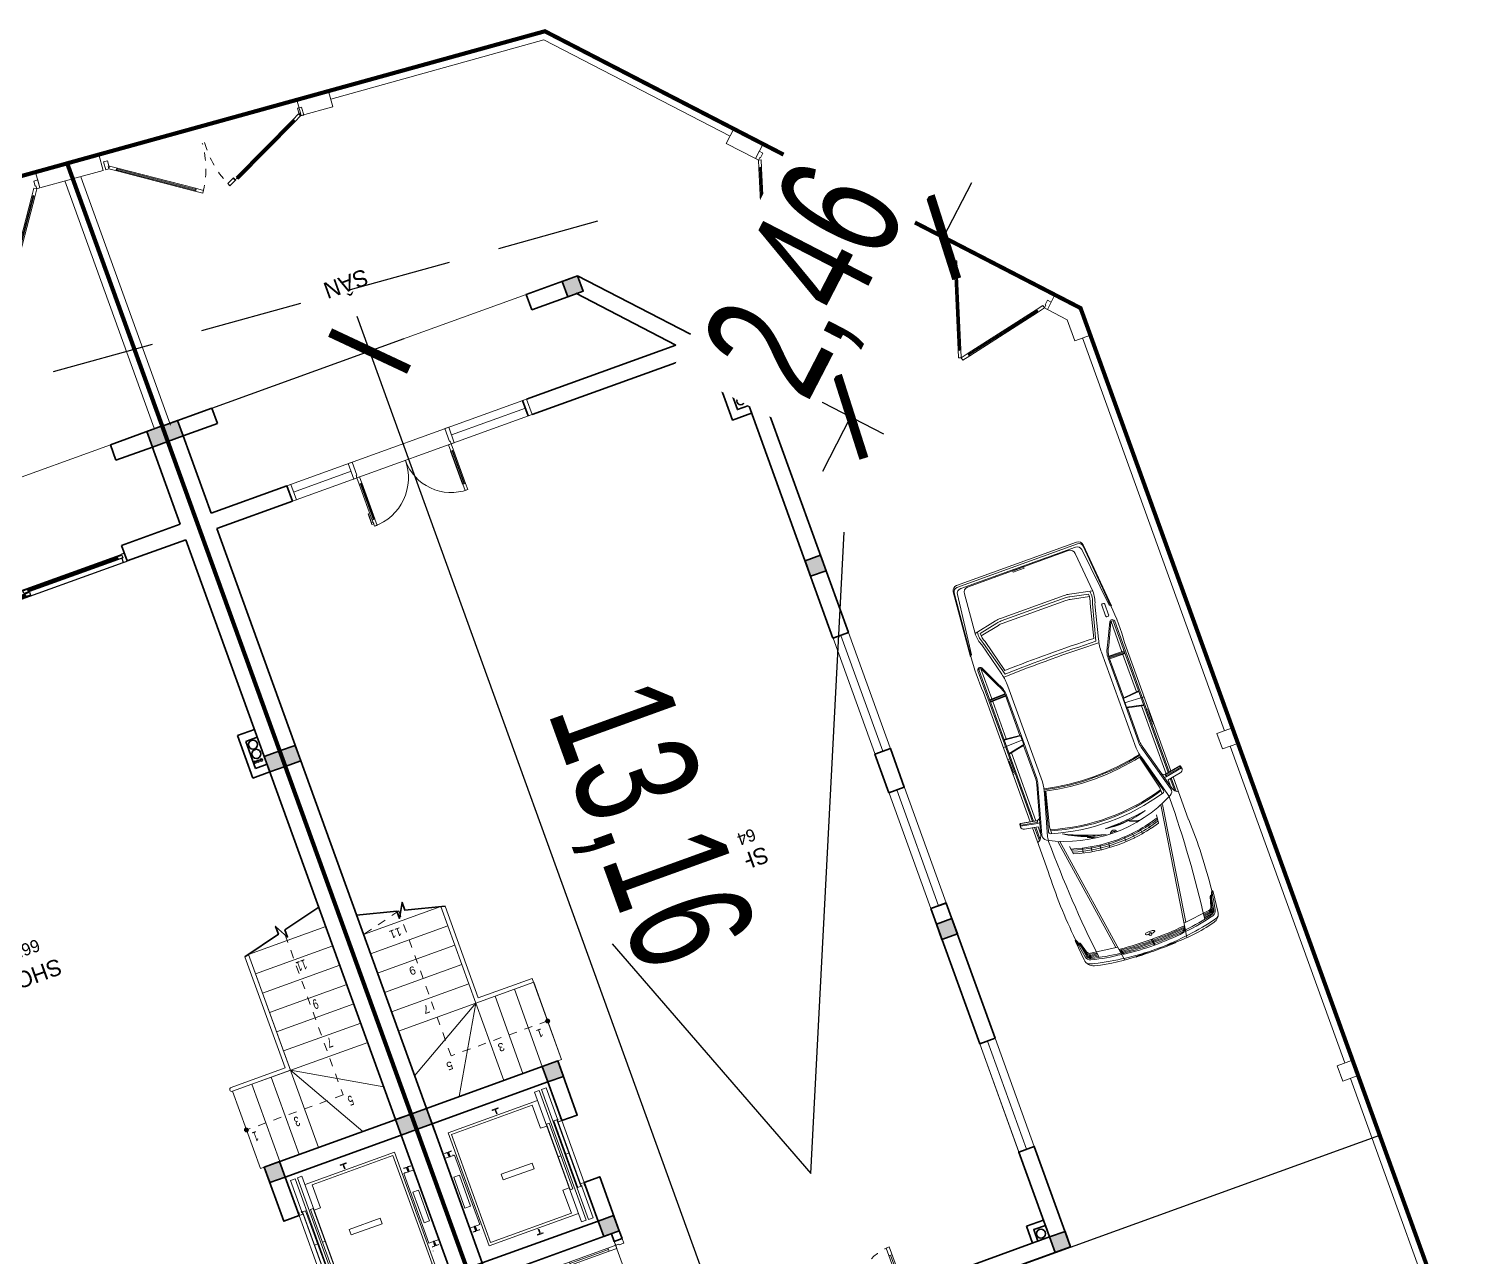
# Model space of a CAD drawing. Header units: metres. Extents: x 568336 to 569219, y 2065964 to 2066430.
# Drawn here: x 568578.45 to 568596.12, y 2066412.78 to 2066427.73 of the extents above; entities that cross this region are included whole.
import ezdxf

# ---------------------------------------------------------------- set-up
doc = ezdxf.new("R2010")
doc.units = ezdxf.units.M
for name, pattern in [('$AUDIT_BAD_LTYPE2', [0]), ('HIDDEN', [0.375, 0.25, -0.125]), ('HIDDEN2', [0.1875, 0.125, -0.0625])]:
    doc.linetypes.add(name, pattern=pattern)
doc.layers.get('0').update_dxf_attribs({"linetype": 'CONTINUOUS'})
doc.layers.get('DEFPOINTS').update_dxf_attribs({"linetype": 'CONTINUOUS'})
for name, color, linetype, lineweight in [('-CONCRETE', 1, 'CONTINUOUS', 35), ('-DIM', 9, 'CONTINUOUS', 13), ('-DOOR', 137, 'CONTINUOUS', 9), ('-HATCH', 8, 'CONTINUOUS', 5), ('-KH', 143, 'CONTINUOUS', 13), ('-LINE1', 7, 'CONTINUOUS', 18), ('-LINE2', 252, 'CONTINUOUS', 9), ('-TEXT', 7, 'CONTINUOUS', 15), ('-WALL', 4, 'CONTINUOUS', 35), ('A-NoiThat', 39, 'CONTINUOUS', 13), ('EC-Thiet bi', 8, 'CONTINUOUS', 25), ('TEXT25', 2, 'CONTINUOUS', 13)]:
    doc.layers.add(name, color=color, linetype=linetype, lineweight=lineweight)
for name, color, linetype in [('-RANH GIOI LO DAT', 12, 'CONTINUOUS'), ('APOLIC', 7, 'CONTINUOUS'), ('RANHGIOI', 2, 'HIDDEN')]:
    doc.layers.add(name, color=color, linetype=linetype)
doc.styles.add('KTHUOC', font='', dxfattribs={"width": 0.8})
doc.styles.add('SVN_AVO_thuong', font='')
doc.styles.add('T1', font='', dxfattribs={"height": 200})
doc.styles.get('KTHUOC').set_extended_font_data('.VnArial NarrowH')
doc.styles.get('SVN_AVO_thuong').set_extended_font_data('SVN-Avo')
doc.styles.get('T1').set_extended_font_data('VNgeometric Light')
doc.dimstyles.new('tien', dxfattribs={"dimscale": 0, "dimtxt": 1.5, "dimasz": 0.75, "dimexe": 0.45, "dimexo": 0, "dimgap": 0.25, "dimtad": 1, "dimzin": 1, "dimtxsty": 'KTHUOC', "dimblk1": 'ARCHTICK', "dimblk2": 'ARCHTICK', "dimsah": 1, "dimcen": 1, "dimdle": 0.45, "dimclrd": 37, "dimclre": 37, "dimclrt": 7, "dimaunit": 1, "dimadec": 0, "dimazin": 0, "dimtfac": 1, "dimtix": 1, "dimtofl": 0, "dimtmove": 2, "dimatfit": 3, "dimldrblk": 'ARCHTICK', "dimfxl": 1, "dimtfill": 1, "dimtolj": 1, "dimtzin": 1, "dimarcsym": 0})

# ---------------------------------------------------------------- blocks, each defined once
blk = doc.blocks.new('X-5M-DH-2-CORE$0$A$C75E80C28')
at = {"layer": '-LINE2', "linetype": 'Continuous', "ltscale": 2}
for p, q in [((-731, -149), (731, -149)), ((-731, -1305), (-731, -149)), ((-557, -112), (-560, -112)), ((-510, -22), (-510, -51)), ((-507, -22), (-510, -22)), ((-510, -109), (-510, -79)), ((-507, -22), (-507, -51)), ((-507, -109), (-507, -79)), ((-456, -57), (-501, -57)), ((-456, -60), (-501, -60)), ((-456, -70), (-501, -70)), ((-456, -73), (-501, -73)), ((-453, -63), (-453, -67)), ((-450, -63), (-450, -67)), ((450, -63), (450, -67)), ((453, -63), (453, -67)), ((456, -57), (501, -57)), ((456, -60), (501, -60)), ((456, -70), (501, -70)), ((456, -73), (501, -73)), ((457, -112), (460, -112)), ((507, -22), (510, -22)), ((507, -22), (507, -51)), ((507, -109), (507, -79)), ((510, -22), (510, -51)), ((510, -109), (510, -79)), ((731, -1305), (731, -149)), ((-700, -179), (700, -179)), ((-700, -1225), (-700, -179)), ((700, -1225), (700, -179)), ((-700, -1225), (-400, -1225)), ((-400, -1305), (-400, -1225)), ((700, -1225), (400, -1225)), ((400, -1305), (400, -1225)), ((840, -1305), (-840, -1305)), ((-840, -1365), (-840, -1305)), ((840, -1365), (-840, -1365)), ((840, -1395), (-840, -1395)), ((-840, -1395), (-840, -1455)), ((430, -1406), (-430, -1406)), ((-430, -1406), (-430, -1446)), ((425, -1309), (-425, -1309)), ((-425, -1343), (-425, -1309)), ((425, -1343), (-425, -1343)), ((0, -1309), (0, -1343)), ((0, -1406), (0, -1446)), ((425, -1343), (425, -1309)), ((430, -1406), (430, -1446)), ((840, -1365), (840, -1305)), ((840, -1395), (840, -1455)), ((-840, -1455), (-435, -1455)), ((-435, -1450), (-435, -1460)), ((-435, -1450), (-400, -1450)), ((-435, -1460), (-425, -1460)), ((-435, -1490), (-435, -1500)), ((-435, -1490), (-425, -1490)), ((-435, -1500), (-400, -1500)), ((-433, -1452), (-433, -1458)), ((-433, -1452), (-402, -1452)), ((-433, -1458), (-425, -1458)), ((-433, -1492), (-433, -1498)), ((-433, -1492), (-425, -1492)), ((-433, -1498), (-402, -1498)), ((430, -1446), (-430, -1446)), ((-425, -1458), (-425, -1460)), ((-425, -1490), (-425, -1492)), ((-402, -1452), (-402, -1498)), ((400, -1450), (-400, -1450)), ((-400, -1450), (-400, -1500)), ((400, -1450), (400, -1500)), ((435, -1450), (400, -1450)), ((435, -1500), (400, -1500)), ((402, -1452), (402, -1498)), ((433, -1452), (402, -1452)), ((433, -1498), (402, -1498)), ((433, -1458), (425, -1458)), ((425, -1458), (425, -1460)), ((435, -1460), (425, -1460)), ((425, -1490), (425, -1492)), ((435, -1490), (425, -1490)), ((433, -1492), (425, -1492)), ((433, -1452), (433, -1458)), ((433, -1492), (433, -1498)), ((435, -1450), (435, -1460)), ((840, -1455), (435, -1455)), ((435, -1490), (435, -1500))]:
    blk.add_line(p, q, dxfattribs=at)
for points in [[(-450, 0), (-450, -130), (450, -130), (450, 0)], [(-200, -29), (200, -29), (200, -101), (-200, -101)], [(-36, -584), (36, -584), (36, -984), (-36, -984)]]:
    blk.add_lwpolyline(points, close=True, dxfattribs=at)
for points in [[(-780, -789), (-751, -789, 0.414214), (-750, -788), (-750, -784), (-750, -780, 0.414214), (-751, -779), (-780, -779, -0.256978), (-784, -782), (-798, -782, -0.414214), (-801, -779), (-804, -749, 0.414214), (-807, -746), (-812, -746), (-812, -784), (-812, -821), (-807, -821, 0.414214), (-804, -818), (-801, -789, -0.414214), (-798, -786), (-784, -786, -0.256978), (-780, -789)], [(780, -789), (751, -789, -0.414214), (750, -788), (750, -784), (750, -780, -0.414214), (751, -779), (780, -779, 0.256978), (784, -782), (798, -782, 0.414214), (801, -779), (804, -749, -0.414214), (807, -746), (812, -746), (812, -784), (812, -821), (807, -821, -0.414214), (804, -818), (801, -789, 0.414214), (798, -786), (784, -786, 0.256978), (780, -789)]]:
    blk.add_lwpolyline(points, format="xyb", dxfattribs=at)
for centre, radius, start, end in [((-501, -51), 9.4, 180, 270), ((-501, -79), 9.4, 90, 180), ((-501, -51), 6.2, 180, 270), ((-501, -79), 6.2, 90, 180), ((-456, -63), 6.2, 0, 90), ((-456, -63), 3, 0, 90), ((-456, -67), 6.2, 270, 0), ((-456, -67), 3, 270, 0), ((456, -63), 6.2, 90, 180), ((456, -67), 6.2, 180, 270), ((456, -63), 3, 90, 180), ((456, -67), 3, 180, 270), ((501, -51), 6.2, 270, 0), ((501, -51), 9.4, 270, 0), ((501, -79), 9.4, 0, 90), ((501, -79), 6.2, 0, 90)]:
    blk.add_arc(centre, radius, start, end, dxfattribs=at)
blk = doc.blocks.new('A$C5C575821')
at = {"layer": '-CONCRETE'}
h = blk.add_hatch(color=256, dxfattribs=at)
h.dxf.hatch_style = 1
h.paths.add_polyline_path([(0, 200), (0, 0), (200, 0), (200, 200)])
blk.add_lwpolyline([(0, 0), (200, 0), (200, 200), (0, 200)], close=True, dxfattribs=at)
blk = doc.blocks.new('A$C3F71457E')
at = {"layer": '-CONCRETE'}
blk.add_lwpolyline([(0, -100), (0, 400), (-1500, 400), (-1500, -1400), (0, -1400), (0, -900), (200, -900), (200, -1600), (-1700, -1600), (-1700, 600), (200, 600), (200, -100), (0, -100)], dxfattribs=at)
at = {"layer": '-LINE1'}
blk.add_line((0, -900), (0, -100), dxfattribs=at)
at = {"layer": '-WALL'}
for p in [(-1700, 400), (0, 400), (-1700, -1600), (0, -1600)]:
    blk.add_blockref('A$C5C575821', p, dxfattribs=at)
at = {"color": 2, "rotation": 90}
blk.add_blockref('X-5M-DH-2-CORE$0$A$C75E80C28', (-1500, -500), dxfattribs=at)
blk = doc.blocks.new('*U43')
at = {"color": 8, "ltscale": 100}
for p, q in [((50, 100), (4969, 100)), ((50, 0), (4969, 0))]:
    blk.add_line(p, q, dxfattribs=at)
at = {"ltscale": 100}
for p, q in [((105, 45), (1245, 45)), ((1245, 10), (105, 10)), ((1315, 90), (2440, 90)), ((2440, 55), (1315, 55)), ((3704, 90), (2580, 90)), ((2580, 55), (3704, 55)), ((4914, 45), (3774, 45)), ((3774, 10), (4914, 10))]:
    blk.add_line(p, q, dxfattribs=at)
for points in [[(50, 100), (0, 100), (0, 0), (50, 0), (50, 10), (35, 10), (35, 45), (50, 45)], [(5019, 0), (4969, 0), (4969, 10), (4984, 10), (4984, 45), (4969, 45), (4969, 100), (5019, 100)]]:
    blk.add_lwpolyline(points, close=True)
for points in [[(105, 32), (95, 32), (95, 22), (105, 22), (105, 10), (35, 10), (35, 45), (105, 45)], [(1245, 90), (1315, 90), (1315, 77), (1305, 77), (1305, 67), (1315, 67), (1315, 55), (1245, 55)], [(1315, 10), (1245, 10), (1245, 22), (1255, 22), (1255, 32), (1245, 32), (1245, 45), (1315, 45)], [(2440, 67), (2450, 67), (2450, 77), (2440, 77), (2440, 90), (2510, 90), (2510, 55), (2440, 55)], [(2580, 67), (2570, 67), (2570, 77), (2580, 77), (2580, 90), (2510, 90), (2510, 55), (2580, 55)], [(3774, 90), (3704, 90), (3704, 77), (3714, 77), (3714, 67), (3704, 67), (3704, 55), (3774, 55)], [(3704, 10), (3774, 10), (3774, 22), (3764, 22), (3764, 32), (3774, 32), (3774, 45), (3704, 45)], [(4914, 32), (4924, 32), (4924, 22), (4914, 22), (4914, 10), (4984, 10), (4984, 45), (4914, 45)]]:
    blk.add_lwpolyline(points, close=True, dxfattribs=at)
at = {"color": 8, "ltscale": 100}
for points in [[(1255, 32), (1255, 22), (95, 22), (95, 32)], [(1305, 67), (1305, 77), (2450, 77), (2450, 67)], [(3714, 67), (3714, 77), (2570, 77), (2570, 67)], [(3764, 32), (3764, 22), (4924, 22), (4924, 32)]]:
    blk.add_lwpolyline(points, close=True, dxfattribs=at)
for points in [[(1822, -65), (1822, -90), (1722, -65), (2022, -65), (1922, -40), (1922, -65)], [(3197, -65), (3197, -90), (3297, -65), (2997, -65), (3097, -40), (3097, -65)]]:
    blk.add_lwpolyline(points)
blk = doc.blocks.new('CONG2')
at = {"layer": '-LINE1', "lineweight": 18}
blk.add_line((257137, -126793), (257137, -126693), dxfattribs=at)
at = {"ltscale": 100}
for p, q in [((255907, -126606), (256397, -125757)), ((256427, -125775), (255937, -126623)), ((256527, -125775), (257017, -126623)), ((257047, -126606), (256557, -125757))]:
    blk.add_line(p, q, dxfattribs=at)
at = {"color": 8, "ltscale": 100}
for points in [[(256412, -125755), (256421, -125760), (255921, -126626), (255912, -126621)], [(256541, -125755), (256533, -125760), (257033, -126626), (257041, -126621)]]:
    blk.add_lwpolyline(points, close=True, dxfattribs=at)
at = {"ltscale": 100}
for points in [[(256477, -125688), (256427, -125775), (256416, -125768), (256421, -125760), (256412, -125755), (256407, -125763), (256397, -125757), (256447, -125671)], [(256477, -125688), (256527, -125775), (256538, -125768), (256533, -125760), (256541, -125755), (256546, -125763), (256557, -125757), (256507, -125671)], [(255917, -126612), (255912, -126621), (255921, -126626), (255926, -126617), (255937, -126623), (255887, -126710), (255857, -126693), (255907, -126606)], [(257036, -126612), (257041, -126621), (257033, -126626), (257028, -126617), (257017, -126623), (257067, -126710), (257097, -126693), (257047, -126606)], [(257087, -126728), (257097, -126728), (257097, -126693), (257137, -126693), (257137, -126793), (257087, -126793)]]:
    blk.add_lwpolyline(points, close=True, dxfattribs=at)
blk = doc.blocks.new('M35-T1')
at = {"layer": '-HATCH', "true_color": 0x8c8896}
h = blk.add_hatch(color=252, dxfattribs=at)
h.dxf.hatch_style = 1
edge = h.paths.add_edge_path()
edge.add_arc((195906, -1223450), 24.6, 0, 360)
at = {"layer": '-CONCRETE'}
for centre, radius in [((194205, -1227622, 0), 13), ((194247, -1227622, 0), 13), ((194285, -1227622, 0), 13), ((194236, -1227713, 0), 55), ((194236, -1227833, 0), 55)]:
    blk.add_circle(centre, radius, dxfattribs=at)
at = {"layer": '-DOOR'}
blk.add_line((194627, -1231855), (200319, -1231855), dxfattribs=at)
at = {"layer": '-KH', "linetype": 'HIDDEN2', "ltscale": 5}
blk.add_lwpolyline([(194656, -1225522), (194656, -1223450), (195882, -1223450)], dxfattribs=at)
at = {"layer": '-KH'}
blk.add_circle((195906, -1223450), 24.6, dxfattribs=at)
at = {"layer": '-LINE1'}
for p, q in [((195156, -1223950), (194579, -1222950)), ((195156, -1222950), (195156, -1225450)), ((195406, -1222950), (195406, -1223950)), ((195656, -1222950), (195656, -1223950)), ((195906, -1222950), (195857, -1222950)), ((195906, -1223950), (195906, -1222950)), ((195156, -1223950), (194156, -1223373)), ((195656, -1223950), (194156, -1223950)), ((195156, -1225450), (195156, -1223950)), ((195156, -1223950), (195906, -1223950)), ((195206, -1225438), (195206, -1224000)), ((195206, -1224000), (195906, -1224000)), ((195156, -1224200), (194156, -1224200)), ((195156, -1224450), (194156, -1224450)), ((195156, -1224700), (194156, -1224700)), ((195156, -1224950), (194156, -1224950)), ((195156, -1225200), (194156, -1225200)), ((195156, -1225450), (194156, -1225450))]:
    blk.add_line(p, q, dxfattribs=at)
for points in [[(194056, -1231863), (194056, -1235062)], [(194363, -1235186), (194413, -1235189)]]:
    blk.add_lwpolyline(points, dxfattribs=at)
at = {"layer": '-LINE1', "ltscale": 10}
blk.add_lwpolyline([(193956, -1235254), (194355, -1235285), (194371, -1235086), (193972, -1235055)], close=True, dxfattribs=at)
at = {"layer": '-LINE1'}
blk.add_arc((195906, -1223975), 25, 270, 90, dxfattribs=at)
at = {"layer": '-RANH GIOI LO DAT', "linetype": 'HIDDEN', "ltscale": 10, "const_width": 50}
blk.add_lwpolyline([(193956, -1235254), (202956, -1235951), (202956, -1215170), (193956, -1215170)], close=True, dxfattribs=at)
at = {"layer": '-WALL'}
for p, q in [((193956, -1218700), (193956, -1231863)), ((194156, -1222950), (194156, -1230455)), ((194376, -1227450), (194156, -1227450)), ((194376, -1228000), (194376, -1227450)), ((194306, -1227900), (194306, -1227550)), ((194306, -1227900), (194156, -1227900)), ((194376, -1228000), (194156, -1228000)), ((194156, -1230455), (194916, -1230455)), ((194916, -1230655), (194916, -1230455)), ((194916, -1230455), (194916, -1230655)), ((194156, -1230655), (194916, -1230655)), ((194156, -1230655), (194156, -1231663)), ((194156, -1231655), (194627, -1231655)), ((193956, -1231855), (194627, -1231855)), ((193956, -1235254), (193956, -1231863))]:
    blk.add_line(p, q, dxfattribs=at)
for points in [[(195206, -1225438), (194730, -1225557), (194730, -1225658), (194637, -1225486), (194637, -1225580), (194156, -1225700)], [(194306, -1227550), (194156, -1227550)], [(194627, -1231855), (194627, -1231655)]]:
    blk.add_lwpolyline(points, dxfattribs=at)
at = {"layer": '-DOOR', "xscale": -0.9999999999999996, "rotation": 355.5804241009333}
blk.add_blockref('CONG2', (460506, -1128585), dxfattribs=at)
at = {"layer": '-WALL', "xscale": -0.9999999999999998, "rotation": 180}
blk.add_blockref('A$C3F71457E', (195657, -1222350), dxfattribs=at)
at = {"layer": '-WALL', "xscale": -0.9999999999999997}
for p in [(194156, -1222950), (194156, -1227650), (194156, -1231855)]:
    blk.add_blockref('A$C5C575821', p, dxfattribs=at)
at = {"layer": 'EC-Thiet bi', "xscale": -0.9999999999999997}
blk.add_blockref('*U43', (199936, -1230555), dxfattribs=at)
at = {"layer": 'DEFPOINTS', "style": 'T1', "width": 0.7}
for s, p in [('5', (194559, -1223414)), ('3', (195261, -1223398)), ('1', (195797, -1223398)), ('7', (194559, -1224164)), ('9', (194563, -1224664)), ('11', (194531, -1225164))]:
    blk.add_text(s, height=120, rotation=0, dxfattribs=at).set_placement(p)
at = {"layer": 'TEXT25'}
for s, height, style, p in [('SHOP', 200, 'SVN_AVO_thuong', (197350, -1226198)), ('66M2', 150, 'T1', (197510, -1226504))]:
    blk.add_text(s, height=height, rotation=0, dxfattribs=dict(at, style=style)).set_placement(p)
blk = doc.blocks.new('*U18')
at = {"linetype": '$AUDIT_BAD_LTYPE2'}
for p, q in [((70, 100), (70, 600)), ((90, 600), (90, 100))]:
    blk.add_line(p, q, dxfattribs=at)
for points in [[(50, 600), (90, 600), (90, 700), (50, 700), (50, 600)], [(50, 603), (50, 100)], [(50, 100), (90, 100), (90, 0), (50, 0), (50, 100)]]:
    blk.add_lwpolyline(points)
for points in [[(118, 495), (118, 664), (90, 664), (90, 636), (113, 636), (113, 495)], [(0, 0), (50, 0), (50, -40), (60, -40), (60, -100), (0, -100)], [(800, 0), (750, 0), (750, -40), (740, -40), (740, -100), (800, -100)]]:
    blk.add_lwpolyline(points, close=True)
at = {"linetype": '$AUDIT_BAD_LTYPE2', "ltscale": 0.3}
blk.add_arc((50, 0), 700, 0, 90, dxfattribs=at)
blk = doc.blocks.new('*U31')
for points in [[(22, 564), (22, 734), (50, 734), (50, 706), (27, 706), (27, 564)], [(0, 0), (50, 0), (50, -40), (60, -40), (60, -246), (0, -246)], [(1599, 0), (1549, 0), (1549, -40), (1539, -40), (1539, -246), (1599, -246)]]:
    blk.add_lwpolyline(points, close=True)
for points in [[(50, 670), (90, 670), (90, 770), (50, 770), (50, 670)], [(50, 673), (50, 100)], [(1549, 629), (1509, 629), (1509, 729), (1549, 729), (1549, 629)], [(1549, 632), (1549, 100)], [(50, 100), (90, 100), (90, 0), (50, 0), (50, 100)], [(1549, 100), (1509, 100), (1509, 0), (1549, 0), (1549, 100)]]:
    blk.add_lwpolyline(points)
at = {"ltscale": 0.3}
for points in [[(820, 0, 0.414214), (50, 770, 0.414214)], [(820, 0, -0.414214), (1549, 729, -0.414214)]]:
    blk.add_lwpolyline(points, format="xyb", dxfattribs=at)
at = {"layer": 'APOLIC', "linetype": '$AUDIT_BAD_LTYPE2'}
for p, q in [((70, 100), (70, 670)), ((90, 670), (90, 100)), ((1509, 629), (1509, 100)), ((1529, 100), (1529, 629))]:
    blk.add_line(p, q, dxfattribs=at)
blk = doc.blocks.new('*U45')
for p, q in [((-1110, 450), (-1150, 450)), ((-1130, 100), (-1130, 450)), ((-90, 450), (-50, 450)), ((-70, 100), (-70, 450)), ((-1110, 100), (-1150, 100)), ((-90, 100), (-50, 100))]:
    blk.add_line(p, q)
for points in [[(-1150, 0), (-1110, 0), (-1110, 550), (-1150, 550)], [(-50, 0), (-90, 0), (-90, 550), (-50, 550)], [(-1200, -200), (-1140, -200), (-1140, -40), (-1150, -40), (-1150, 0), (-1200, 0)], [(0, -200), (-60, -200), (-60, -40), (-50, -40), (-50, 0), (0, 0)]]:
    blk.add_lwpolyline(points, close=True)
at = {"linetype": 'HIDDEN', "ltscale": 0.1}
for centre, start, end in [((-1150, 0), 0, 90), ((-50, 0), 90, 180)]:
    blk.add_arc(centre, 550, start, end, dxfattribs=at)
blk = doc.blocks.new('A$C4E0379A3')
for p, q in [((-3086, 911), (-3652, 911)), ((-3264, 885), (-3090, 885)), ((-3008, 1028), (-3043, 837)), ((-2991, 1024), (-3026, 833)), ((-2996, 1032), (-3002, 1034)), ((-865, 903), (-71, 834)), ((-3250, 871), (-3093, 871)), ((-3188, 842), (-3098, 842)), ((-3038, 828), (-3035, 828)), ((-3021, 842), (-2142, 842)), ((-1960, 842), (-1475, 842)), ((-1476, 871), (-1470, 672)), ((-1464, 871), (-1459, 671)), ((-1453, 871), (-1447, 672)), ((-1442, 842), (-1052, 842)), ((-3585, 436), (-3523, 423)), ((-3623, 216), (-3560, 210)), ((-3607, 327), (-3545, 317)), ((-3632, 105), (-3569, 103)), ((-3632, -105), (-3569, -103)), ((-3623, -216), (-3560, -210)), ((-3607, -327), (-3545, -317)), ((-3585, -436), (-3523, -423)), ((-1476, -871), (-1470, -672)), ((-1464, -871), (-1459, -672)), ((-1453, -871), (-1447, -673)), ((-3250, -871), (-3093, -871)), ((-3188, -842), (-3098, -842)), ((-3008, -1028), (-3043, -837)), ((-2991, -1024), (-3026, -833)), ((-3021, -842), (-2142, -842)), ((-1960, -842), (-1475, -842)), ((-1442, -842), (-1052, -842)), ((-3086, -910), (-3641, -910)), ((-3264, -885), (-3090, -885)), ((-2996, -1032), (-3002, -1034))]:
    blk.add_line(p, q)
for points in [[(-4870, 845, 0.06824), (-4897, 765, 0.051611), (-4988, 0), (-4988, 207, -0.069896), (-4921, 771, -0.32103), (-4812, 866), (-4566, 891, -0.311578), (-4546, 881, -0.311578)], [(-3013, -885), (-1963, -885), (-1063, -885, 0.758852), (-1047, -828), (-1310, -704, 0.14996), (-1459, -658), (-2037, -658), (-2541, -658, 0.077307), (-2612, -669), (-3209, -833, -0.360394), (-3286, -801, -0.242572), (-3286, 801, -0.360655), (-3210, 833), (-2612, 669, 0.077307), (-2541, 658), (-2037, 658), (-1459, 658, 0.137614), (-1310, 704), (-1047, 828, 0.758852), (-1063, 885), (-1963, 885), (-3013, 885)], [(-3015, 871), (-1063, 871, -0.768317), (-1055, 840), (-1319, 716, -0.14228), (-1459, 671), (-1976, 672), (-1984, 666), (-2096, 666), (-2107, 672), (-2541, 672, -0.077278), (-2607, 683), (-3216, 850, -0.231129), (-3277, 911)], [(-3098, 842), (-3068, 1009, -0.322829), (-3030, 1045), (-2992, 1039, -0.422531), (-2986, 1031), (-3024, 825), (-3005, 788)], [(-869, 907, 0.039974), (-1335, 911), (-3008, 911)], [(-4904, 412, -0.043765), (-4839, 789, -0.303464), (-4783, 841), (-4652, 864, -0.018633), (-4546, 881, -0.083909), (-4649, 846), (-4780, 823, 0.304556), (-4822, 785, 0.038587), (-4886, 417)], [(-4844, -684, 0.027873), (-3308, -783, 0.059366), (-3253, -773), (-2747, -635, -0.079464), (-2602, -606), (-1363, -606, -0.06068), (-1199, -626), (-783, -731, 0.120949), (-629, -758), (-123, -715, 0.39497), (-63, -651), (-63, 657, 0.404135), (-125, 721), (-641, 762, 0.112937), (-783, 735), (-1199, 626, -0.06068), (-1363, 606), (-2602, 606, -0.070217), (-2747, 633), (-3253, 775, 0.044809), (-3308, 782, 0.02806), (-4844, 684)], [(-4827, 685), (-4813, 772, -0.131143), (-4795, 818)], [(-4813, 686), (-4800, 771, -0.189017), (-4772, 824)], [(-4805, 428), (-4762, 766, -0.304567), (-4730, 804), (-4609, 838, 0.23887), (-4600, 847), (-4595, 859)], [(-4800, 687), (-4788, 769, -0.304567), (-4737, 829), (-4721, 833)], [(-4787, 688), (-4775, 768, -0.304567), (-4733, 817), (-4613, 850, 0.23887), (-4612, 851), (-4611, 854)], [(-616, 731, 0.13448), (-772, 708), (-1214, 588, -0.016626), (-1214, -587), (-771, -703)], [(-23, 782), (-23, -782, -0.389106), (-71, -834), (-865, -903)], [(-623, 762), (-564, 476, -0.050349), (-558, 411), (-558, -414, -0.051729), (-565, -481), (-623, -757)], [(-3452, 562), (-3554, 551, 0.073531), (-3635, 0, 0.073531), (-3554, -551), (-3452, -562)], [(-3530, -553, -0.073847), (-3612, 0, -0.073847), (-3530, 553, -0.153472)], [(-3506, -555, -0.074177), (-3588, 0, -0.074177), (-3506, 555, -0.153472)], [(-3488, -558, -0.077146), (-3574, 0, -0.077146), (-3488, 558, -0.077146)], [(-3417, 308, 0.045041), (-3467, 93, -0.050749), (-3278, 596, 0.062222), (-3412, 322), (-3425, 317), (-3463, 241)], [(-3303, 545, 0.052375), (-3409, 311), (-3419, 308), (-3467, 214)], [(-2699, 620, 0.107895), (-2700, -620, 0.109161)], [(-2687, 617, 0.107872), (-2688, -617, -0.970081)], [(-1244, 612, -0.017383), (-1244, -612, 9.34877)], [(-759, -677, 0.11132), (-643, -700), (-596, -475, 0.051729), (-590, -414), (-590, 411, 0.050349), (-596, 470), (-644, 704, 0.111864), (-760, 681), (-1172, 574, -0.016174), (-1172, -574), (-759, -677)], [(-676, 703), (-628, 463, -0.050349), (-622, 411), (-622, -414, -0.051729), (-628, -468), (-676, -698)], [(-4914, 6, -0.025368), (-4898, 390, -0.026384)], [(-4870, 6, -0.025968), (-4853, 394, 0.502127), (-4857, 398), (-4908, 388)], [(-4899, 6, -0.025667), (-4883, 393, -0.026384)], [(-4885, 6, -0.02596), (-4867, 396, -0.026384)], [(-4988, 259), (-4994, 259, 0.001921), (-5000, 0)], [(-4988, -259), (-4994, -259, -0.001921), (-5000, 0)], [(-4870, -845, -0.06824), (-4897, -765, -0.051611), (-4988, 0), (-4988, -207, 0.069896), (-4921, -771, 0.32103), (-4812, -866), (-4566, -891, 0.311578), (-4546, -881, 0.311578)], [(-3401, -235, 0.045041), (-3354, -451, -0.050749), (-3398, 84, 0.062222), (-3402, -221), (-3412, -231), (-3449, -323)], [(-3446, -343), (-3402, -237), (-3395, -229, -0.052375), (-3399, 28)], [(-4898, -390, -0.025409), (-4914, -6, -0.026384)], [(-4908, -388), (-4857, -398, 0.502127), (-4853, -394, -0.02601), (-4870, -6, -0.026384)], [(-4883, -393, -0.025709), (-4899, -6, -0.026384)], [(-4867, -396, -0.026002), (-4885, -6, -0.026384)], [(-4906, -412, 0.046101), (-4839, -789, 0.303464), (-4783, -841), (-4652, -864, 0.018633), (-4546, -881, 0.083909), (-4649, -846), (-4780, -823, -0.304556), (-4822, -785, -0.038587), (-4886, -417)], [(-4805, -428), (-4762, -766, 0.304567), (-4730, -804), (-4609, -838, -0.23887), (-4600, -847), (-4595, -859)], [(-4827, -685), (-4813, -772, 0.131143), (-4795, -818)], [(-4813, -686), (-4800, -771, 0.189017), (-4772, -824)], [(-4800, -687), (-4788, -769, 0.304567), (-4737, -829), (-4721, -833)], [(-4787, -688), (-4775, -768, 0.304567), (-4733, -817), (-4613, -850, -0.23887), (-4612, -851), (-4611, -854)], [(-3015, -871), (-1063, -871, 0.768317), (-1055, -840), (-1319, -716, 0.149181), (-1459, -672), (-1976, -672), (-1984, -666), (-2096, -666), (-2107, -672), (-2541, -672, 0.077278), (-2607, -683), (-3216, -850, 0.228236), (-3277, -910)], [(-3098, -842), (-3068, -1009, 0.322829), (-3030, -1045), (-2992, -1039, 0.422531), (-2986, -1031), (-3024, -825), (-3005, -788)], [(-869, -907, -0.041495), (-1348, -910), (-3008, -910)]]:
    blk.add_lwpolyline(points, format="xyb")
for points in [[(-3016, 1043), (-3058, 831), (-3055, 803)], [(-2204, 911), (-2204, 885), (-2394, 885), (-2394, 911)], [(-2225, 911), (-2225, 901), (-2375, 901), (-2375, 911)], [(-2048, 911), (-2037, 658)], [(-2721, 607), (-3148, 713), (-3235, 713)], [(-2107, 672), (-2147, 871)], [(-2096, 666), (-2138, 871)], [(-1984, 666), (-1965, 871)], [(-1976, 672), (-1957, 871)], [(-1442, 871), (-1437, 672)], [(-3355, 654), (-4981, 402)], [(-3358, 675), (-4802, 452)], [(-52, 73), (-81, 73), (-81, -67), (-52, -67)], [(-52, 56), (-64, 56), (-64, -50), (-52, -50)], [(-3355, -654), (-4981, -402)], [(-3358, -675), (-4802, -452)], [(-2721, -607), (-3148, -713), (-3235, -713)], [(-2107, -672), (-2147, -871)], [(-2096, -666), (-2138, -871)], [(-2048, -910), (-2037, -658)], [(-1984, -666), (-1965, -871)], [(-1976, -672), (-1957, -871)], [(-1442, -871), (-1437, -673)], [(-3016, -1043), (-3058, -831), (-3055, -803)], [(-2204, -911), (-2204, -885), (-2394, -885), (-2394, -911)], [(-2225, -911), (-2225, -901), (-2375, -901), (-2375, -911)]]:
    blk.add_lwpolyline(points)
for points in [[(-51, -742), (-51, 742, 0.373826), (-106, 805), (-855, 891), (-873, 911), (-57, 841, -0.383818), (0, 777), (0, -777, -0.383818), (-57, -841), (-873, -911), (-855, -891), (-106, -805, 0.373826)], [(-2720, -616), (-3193, -743, -0.388671), (-3229, -725, -0.143383), (-3230, 726, -0.390953), (-3193, 744), (-2720, 613, 0.106047)], [(-4855, 0, -0.027521), (-4837, 410, 0.543027), (-4844, 416), (-4897, 402, 0.308444), (-4911, 385, 0.028524), (-4934, 0, 0.028524), (-4911, -385, 0.308444), (-4897, -402), (-4844, -416, 0.543027), (-4837, -410, -0.027521)], [(-4788, -1, -0.027754), (-4787, 23, -0.037978), (-4784, 41, -0.078467), (-4777, 56, -0.253942), (-4772, 59, -0.253942), (-4767, 56, -0.078467), (-4761, 41, -0.037978), (-4757, 23, -0.027754), (-4756, -1, -0.027754), (-4757, -26, -0.037978), (-4761, -44, -0.078467), (-4767, -59, -0.253942), (-4772, -62, -0.253942), (-4777, -59, -0.078467), (-4784, -44, -0.037978), (-4787, -26, -0.027754)], [(-964, -803), (-826, -803, -0.414214), (-812, -816), (-812, -830, -0.414214), (-826, -843), (-964, -843, -0.414214), (-978, -830), (-978, -816, -0.414214)]]:
    blk.add_lwpolyline(points, format="xyb", close=True)
blk.add_lwpolyline([(-4934, 6), (-4862, 6), (-4862, -6), (-4934, -6)], close=True)
blk.add_circle((-4790, 0), 18.6)
for centre, radius, start, end in [((-3881, -5392), 6308, 87.9178, 96.0471), ((-3001, 1027), 7.1, 97.391, 169.6732), ((-2998, 1026), 7.1, 349.5958, 77.7177), ((-759, 1), 2540, 163.7108, 196.3207), ((-760, 1), 2524, 163.6221, 196.4284), ((-3036, 835), 7.1, 169.6732, 254.7635), ((-3033, 834), 7.1, 254.7635, 349.5958), ((-76, 782), 52.4, 0, 85.0453), ((-4907, 383), 4.88, 104.8511, 173.4195), ((-3490, 0), 43.4, 283.8142, 76.2369), ((-3490, 0), 27.3, 291.602, 68.4492), ((-4907, -383), 4.88, 186.5805, 255.1489), ((-651, -432), 297, 246.2045, 276.7034), ((-3886, 5391), 6307, 263.9971, 272.2302), ((-3036, -835), 7.1, 105.2365, 190.3268), ((-3033, -834), 7.1, 10.4042, 105.2365), ((-3001, -1027), 7.1, 190.3268, 262.609), ((-2998, -1026), 7.1, 282.2823, 10.4042)]:
    blk.add_arc(centre, radius, start, end)
blk = doc.blocks.new('cong 2 canh')
at = {"ltscale": 100}
for p, q in [((547984, -107651), (547135, -108141)), ((547153, -108172), (548002, -107682)), ((549365, -108172), (548516, -107682)), ((548534, -107651), (549382, -108141))]:
    blk.add_line(p, q, dxfattribs=at)
for points in [[(548103, -107601), (548016, -107651), (548022, -107662), (548031, -107657), (548036, -107666), (548027, -107671), (548034, -107682), (548120, -107632)], [(548447, -107601), (548534, -107651), (548527, -107662), (548519, -107657), (548514, -107666), (548522, -107671), (548516, -107682), (548430, -107632)], [(547147, -108161), (547138, -108166), (547133, -108157), (547142, -108152), (547135, -108141), (547049, -108191), (547066, -108222), (547153, -108172)], [(549371, -108161), (549380, -108166), (549385, -108157), (549376, -108152), (549382, -108141), (549469, -108191), (549451, -108222), (549365, -108172)], [(547059, -108226), (547049, -108226), (547049, -108191), (547009, -108191), (547009, -108291), (547059, -108291)], [(549459, -108226), (549469, -108226), (549469, -108191), (549509, -108191), (549509, -108291), (549459, -108291)]]:
    blk.add_lwpolyline(points, close=True, dxfattribs=at)
at = {"color": 8, "ltscale": 100}
for points in [[(548004, -107666), (547999, -107657), (547133, -108157), (547138, -108166)], [(548514, -107666), (548519, -107657), (549385, -108157), (549380, -108166)]]:
    blk.add_lwpolyline(points, close=True, dxfattribs=at)
at = {"color": 8, "linetype": 'HIDDEN', "ltscale": 10}
for centre, start, end in [((547081, -108191), 0, 30), ((549469, -108191), 150, 180)]:
    blk.add_arc(centre, 1180, start, end, dxfattribs=at)
blk = doc.blocks.new('M36-T1')
at = {"layer": '-HATCH', "true_color": 0x8c8896}
h = blk.add_hatch(color=252, dxfattribs=at)
h.dxf.hatch_style = 1
edge = h.paths.add_edge_path()
edge.add_arc((202727, -1290316), 24.6, 0, 360)
at = {"layer": '-CONCRETE'}
for centre, radius in [((197962, -1285840, 0), 55), ((197952, -1296611), 45), ((197952, -1296731), 45), ((197952, -1296844), 45)]:
    blk.add_circle(centre, radius, dxfattribs=at)
at = {"layer": '-DOOR'}
for p, q in [((197677, -1286865), (197677, -1288265)), ((197677, -1288265), (197677, -1286865)), ((197777, -1286865), (197777, -1288265)), ((197777, -1288265), (197777, -1286865)), ((197876, -1286865), (197876, -1288265)), ((197877, -1288265), (197877, -1286865)), ((197776, -1290015), (197776, -1291515)), ((197676, -1292015), (197676, -1291515)), ((197876, -1292015), (197876, -1291515)), ((197776, -1292015), (197777, -1293515)), ((200395, -1297320), (203495, -1297320)), ((200445, -1297420), (201402, -1297420)), ((202702, -1297420), (203445, -1297420)), ((200395, -1297520), (203495, -1297520))]:
    blk.add_line(p, q, dxfattribs=at)
for points in [[(197876, -1293515), (197876, -1290015), (197676, -1290015), (197676, -1293515)], [(200395, -1297520), (200445, -1297520), (200445, -1297320), (200395, -1297320)], [(203445, -1297520), (203495, -1297520), (203495, -1297320), (203445, -1297320)]]:
    blk.add_lwpolyline(points, close=True, dxfattribs=at)
blk.add_lwpolyline([(199964, -1298720), (204027, -1298720)], dxfattribs=at)
at = {"layer": '-HATCH'}
blk.add_line((202877, -1287516), (202877, -1286716), dxfattribs=at)
at = {"layer": '-KH', "linetype": 'HIDDEN2', "ltscale": 5}
blk.add_line((203977, -1292191), (204477, -1292066), dxfattribs=at)
blk.add_lwpolyline([(202727, -1290316), (203977, -1290316), (203977, -1292191)], dxfattribs=at)
at = {"layer": '-KH'}
blk.add_circle((202727, -1290316), 24.6, dxfattribs=at)
at = {"layer": '-LINE1'}
for p, q in [((202727, -1290816), (202727, -1289816)), ((202727, -1289816), (202727, -1290866)), ((202777, -1289816), (202727, -1289816)), ((202977, -1290816), (202977, -1289816)), ((202977, -1289816), (202977, -1290816)), ((203227, -1290816), (203227, -1289816)), ((203227, -1289816), (203227, -1290816)), ((203477, -1289816), (203477, -1290816)), ((203477, -1290816), (204054, -1289816)), ((203477, -1290816), (204477, -1290239)), ((203477, -1290816), (202727, -1290816)), ((203427, -1290866), (202727, -1290866)), ((203427, -1292054), (203427, -1290866)), ((203477, -1292066), (203477, -1290816))]:
    blk.add_line(p, q, dxfattribs=at)
at = {"layer": '-LINE1', "lineweight": 18}
for p, q in [((203477, -1290816), (204477, -1290816)), ((203477, -1291066), (204477, -1291066)), ((203477, -1291316), (204477, -1291316)), ((203477, -1291566), (204477, -1291566)), ((203477, -1291816), (204477, -1291816)), ((203477, -1292066), (204477, -1292066)), ((204477, -1292316), (204477, -1292316))]:
    blk.add_line(p, q, dxfattribs=at)
at = {"layer": '-LINE1'}
for points in [[(193777, -1282235), (193777, -1286335)], [(193777, -1286535), (193777, -1290635)], [(193777, -1290835), (193777, -1295918)], [(204577, -1301911), (204577, -1298695)], [(196977, -1299687), (198709, -1301558), (201394, -1301765)]]:
    blk.add_lwpolyline(points, dxfattribs=at)
at = {"layer": '-LINE1', "ltscale": 10}
for points in [[(193677, -1286535), (193877, -1286535), (193877, -1286335), (193677, -1286335)], [(193677, -1290835), (193877, -1290835), (193877, -1290635), (193677, -1290635)], [(196779, -1299325), (196632, -1299461), (196904, -1299755), (197050, -1299619)], [(201386, -1301865), (201785, -1301896), (201801, -1301697), (201402, -1301666)], [(204278, -1302089), (204677, -1302120), (204678, -1301920), (204293, -1301890)]]:
    blk.add_lwpolyline(points, close=True, dxfattribs=at)
for points in [[(193877, -1296190), (193877, -1295918), (193677, -1295918), (193677, -1296268)], [(193677, -1296268), (193677, -1296268), (193915, -1296525), (194061, -1296390), (193877, -1296190)]]:
    blk.add_lwpolyline(points, dxfattribs=at)
at = {"layer": '-LINE2'}
blk.add_line((200395, -1297520), (203495, -1297520), dxfattribs=at)
at = {"layer": '-RANH GIOI LO DAT', "linetype": 'HIDDEN', "ltscale": 10, "const_width": 50}
blk.add_lwpolyline([(193677, -1296268), (198662, -1301654), (204677, -1302120), (204677, -1282035), (193677, -1282035)], close=True, dxfattribs=at)
at = {"layer": '-WALL'}
for p, q in [((198952, -1285565), (197677, -1285565)), ((204677, -1298520), (204677, -1285565)), ((198952, -1285765), (197877, -1285765)), ((198027, -1285915), (198027, -1285765)), ((198097, -1285985), (198097, -1285765)), ((198027, -1285915), (197877, -1285915)), ((198097, -1285985), (197877, -1285985)), ((202877, -1287516), (202777, -1287516)), ((202877, -1287616), (202877, -1287516)), ((197677, -1288265), (197677, -1290015)), ((197677, -1288265), (197877, -1288265)), ((197877, -1288265), (197877, -1290015)), ((204477, -1297320), (204477, -1289516)), ((197876, -1290015), (197676, -1290015)), ((197677, -1290015), (197877, -1290015)), ((197876, -1293515), (197676, -1293515)), ((197677, -1293515), (197877, -1293515)), ((197677, -1293515), (197677, -1296967)), ((197877, -1293515), (197877, -1296889)), ((197877, -1296889), (198276, -1297320)), ((197677, -1296967), (199300, -1298720)), ((198276, -1297320), (200395, -1297320)), ((200445, -1297520), (200445, -1297320)), ((203495, -1297320), (204477, -1297320)), ((203495, -1297520), (203495, -1297320)), ((198461, -1297520), (200395, -1297520)), ((198461, -1297520), (199393, -1298527)), ((203495, -1297520), (204477, -1297520)), ((204477, -1298520), (204477, -1297520)), ((199499, -1298521), (199964, -1298521)), ((204034, -1298520), (204477, -1298520)), ((199300, -1298720), (199964, -1298720)), ((204034, -1298720), (204677, -1298720))]:
    blk.add_line(p, q, dxfattribs=at)
at = {"layer": '-WALL', "color": 250}
for p, q in [((197877, -1291515), (197677, -1291515)), ((197877, -1292015), (197677, -1292015))]:
    blk.add_line(p, q, dxfattribs=at)
at = {"layer": '-WALL'}
for points in [[(197877, -1285765), (197877, -1286865), (197677, -1286865), (197677, -1285565)], [(202777, -1287516), (202777, -1287616)], [(203427, -1292054), (203903, -1292173), (203903, -1292274), (203997, -1292102), (203997, -1292196), (204477, -1292316)], [(198124, -1297157), (198124, -1296426), (197877, -1296426)], [(197877, -1296526), (198024, -1296526), (198024, -1297048)], [(199964, -1298720), (199964, -1298519)], [(204034, -1298720), (204034, -1298520)]]:
    blk.add_lwpolyline(points, dxfattribs=at)
for points in [[(197877, -1285915), (197877, -1285765), (198027, -1285765), (198027, -1285915)], [(197677, -1291515), (197877, -1291515), (197877, -1292015), (197677, -1292015)]]:
    blk.add_lwpolyline(points, close=True, dxfattribs=at)
at = {"layer": '-DOOR', "xscale": -1}
for name, p, rotation in [('*U45', (200902, -1285765), 180), ('*U18', (202877, -1287516), 270), ('CONG2', (461507, -1399557), 312.6761816297207)]:
    blk.add_blockref(name, p, dxfattribs=dict(at, rotation=rotation))
at = {"layer": '-DOOR', "xscale": -0.8130081300813009, "yscale": 0.8130081300813008, "zscale": 0.8130081300813009, "rotation": 359.9999999999991}
blk.add_blockref('*U31', (202702, -1297320), dxfattribs=at)
at = {"layer": '-DOOR', "rotation": 312.8985636058131}
blk.add_blockref('CONG2', (114555, -1024717), dxfattribs=at)
at = {"layer": '-LINE1', "rotation": 355.574745221842}
blk.add_blockref('cong 2 canh', (-335261, -1151619), dxfattribs=at)
at = {"layer": '-WALL'}
for p in [(197677, -1285765), (197677, -1289815), (197677, -1294516), (204477, -1294515), (197677, -1296967), (199300, -1298720), (204477, -1298720)]:
    blk.add_blockref('A$C5C575821', p, dxfattribs=at)
at = {"layer": '-WALL', "rotation": 180}
blk.add_blockref('A$C3F71457E', (202977, -1289216), dxfattribs=at)
at = {"layer": 'A-NoiThat', "rotation": 270}
blk.add_blockref('A$C4E0379A3', (195468, -1293605), dxfattribs=at)
at = {"layer": '-TEXT', "style": 'T1'}
for s, p in [('1', (202829, -1290258)), ('3', (203329, -1290258)), ('5', (203997, -1290258)), ('7', (204029, -1291001)), ('9', (204029, -1291501)), ('11', (204029, -1292001))]:
    blk.add_text(s, height=100, rotation=360, dxfattribs=at).set_placement(p)
at = {"layer": 'TEXT25'}
for s, height, rotation, style, p in [('SHOP', 200, 0, 'SVN_AVO_thuong', (199517, -1291420)), ('64 M2', 150, 360, 'T1', (199579, -1291673)), ('SÂN', 200, 0, 'SVN_AVO_thuong', (201709, -1299687))]:
    blk.add_text(s, height=height, rotation=rotation, dxfattribs=dict(at, style=style)).set_placement(p)
blk = doc.blocks.new('_ArchTick')
at = {"color": 0, "linetype": 'ByBlock', "const_width": 0.15}
blk.add_lwpolyline([(-0.5, -0.5), (0.5, 0.5)], dxfattribs=at)
blk = doc.blocks.new('*D197')
at = {"color": 37, "lineweight": -2, "transparency": 16777216}
for p, q in [((568586.253, 2066426.913), (568589.976, 2066424.989)), ((568589.576, 2066425.195), (568589.92, 2066425.862)), ((568585.123, 2066424.726), (568588.846, 2066422.802)), ((568588.446, 2066423.009), (568588.102, 2066422.342))]:
    blk.add_line(p, q, dxfattribs=at)
at = {"layer": 'DEFPOINTS', "color": 0, "transparency": 16777216}
for p in [(568586.253, 2066426.913), (568589.576, 2066425.195), (568585.123, 2066424.726)]:
    blk.add_point(p, dxfattribs=at)
at = {"color": 37, "lineweight": -2, "transparency": 16777216, "xscale": 0.75, "yscale": 0.75, "zscale": 0.75}
for p, rotation in [((568589.576, 2066425.195), 242.67165147313), ((568588.446, 2066423.009), 62.67165147313003)]:
    blk.add_blockref('_ArchTick', p, dxfattribs=dict(at, rotation=rotation))
at = {"color": 7, "transparency": 16777216, "insert": (568587.988, 2066424.631), "char_height": 1.5, "attachment_point": 5, "rotation": 62.6717, "style": 'KTHUOC', "bg_fill": 3, "box_fill_scale": 1.1, "bg_fill_color": 256, "bg_fill_true_color": 13158600, "bg_fill_transparency": 0}
blk.add_mtext('\\A1;2,46 ', dxfattribs=at)
blk = doc.blocks.new('*D198')
at = {"color": 37, "lineweight": -2, "transparency": 16777216}
for p, q in [((568582.437, 2066424.233), (568587.218, 2066411.015)), ((568580.067, 2066422.897), (568583.013, 2066423.963)), ((568584.541, 2066410.525), (568587.488, 2066411.591))]:
    blk.add_line(p, q, dxfattribs=at)
at = {"layer": 'DEFPOINTS', "color": 0, "transparency": 16777216}
for p in [(568580.067, 2066422.897), (568587.065, 2066411.438), (568584.541, 2066410.525)]:
    blk.add_point(p, dxfattribs=at)
at = {"color": 37, "lineweight": -2, "transparency": 16777216, "xscale": 0.75, "yscale": 0.75, "zscale": 0.75}
for p, rotation in [((568582.59, 2066423.81), 109.8842788565257), ((568587.065, 2066411.438), 289.8842788565257)]:
    blk.add_blockref('_ArchTick', p, dxfattribs=dict(at, rotation=rotation))
at = {"color": 7, "transparency": 16777216, "insert": (568585.91, 2066418.015), "char_height": 1.5, "attachment_point": 5, "rotation": 289.8843, "style": 'KTHUOC', "bg_fill": 3, "box_fill_scale": 1.1, "bg_fill_color": 256, "bg_fill_true_color": 13158600, "bg_fill_transparency": 0}
blk.add_mtext('\\A1;13,16 ', dxfattribs=at)

msp = doc.modelspace()

# ---------------------------------------------------------------- linework, layer by layer
msp.add_line((568574.197, 2066406.784), (568594.885, 2066414.266))
at = {"layer": 'RANHGIOI', "color": 12, "ltscale": 5}
for p, q in [((568584.725, 2066427.702), (568548.393, 2066417.654)), ((568585.365, 2066425.389), (568549.032, 2066415.341))]:
    msp.add_line(p, q, dxfattribs=at)

# ---------------------------------------------------------------- block references
at = {"layer": '-DIM', "xscale": 0.001, "yscale": 0.001, "zscale": 0.001}
for name, p, rotation in [('M36-T1', (569214.263, 2065271.22), 199.8842788573445), ('M35-T1', (569181.44, 2065330.453), 199.8842788561467)]:
    msp.add_blockref(name, p, dxfattribs=dict(at, rotation=rotation))

# ---------------------------------------------------------------- next in the draw order: dimensions: what is measured, and where the dimension line sits
dim = msp.add_aligned_dim(p1=(568585.123, 2066424.726), p2=(568586.253, 2066426.913), distance=-3.741, dimstyle='tien', override={"dimscale": 1, "dimpost": ' '})
dim.commit()
dim.dimension.update_dxf_attribs({"geometry": '*D197', "text_midpoint": (568587.988, 2066424.631)})

# ---------------------------------------------------------------- next in the draw order: dimensions: what is measured, and where the dimension line sits
dim = msp.add_aligned_dim(p1=(568580.067, 2066422.897), p2=(568584.541, 2066410.525), distance=2.683, dimstyle='tien', override={"dimscale": 1, "dimpost": ' '})
dim.commit()
dim.dimension.update_dxf_attribs({"geometry": '*D198', "text_midpoint": (568585.91, 2066418.015)})

# ---------------------------------------------------------------- next in the draw order: linework, layer by layer
at = {"color": 2}
msp.add_lwpolyline([(568585.542, 2066416.596), (568587.962, 2066413.8), (568588.368, 2066421.604)], dxfattribs=at)

doc.saveas('drawing.dxf')
